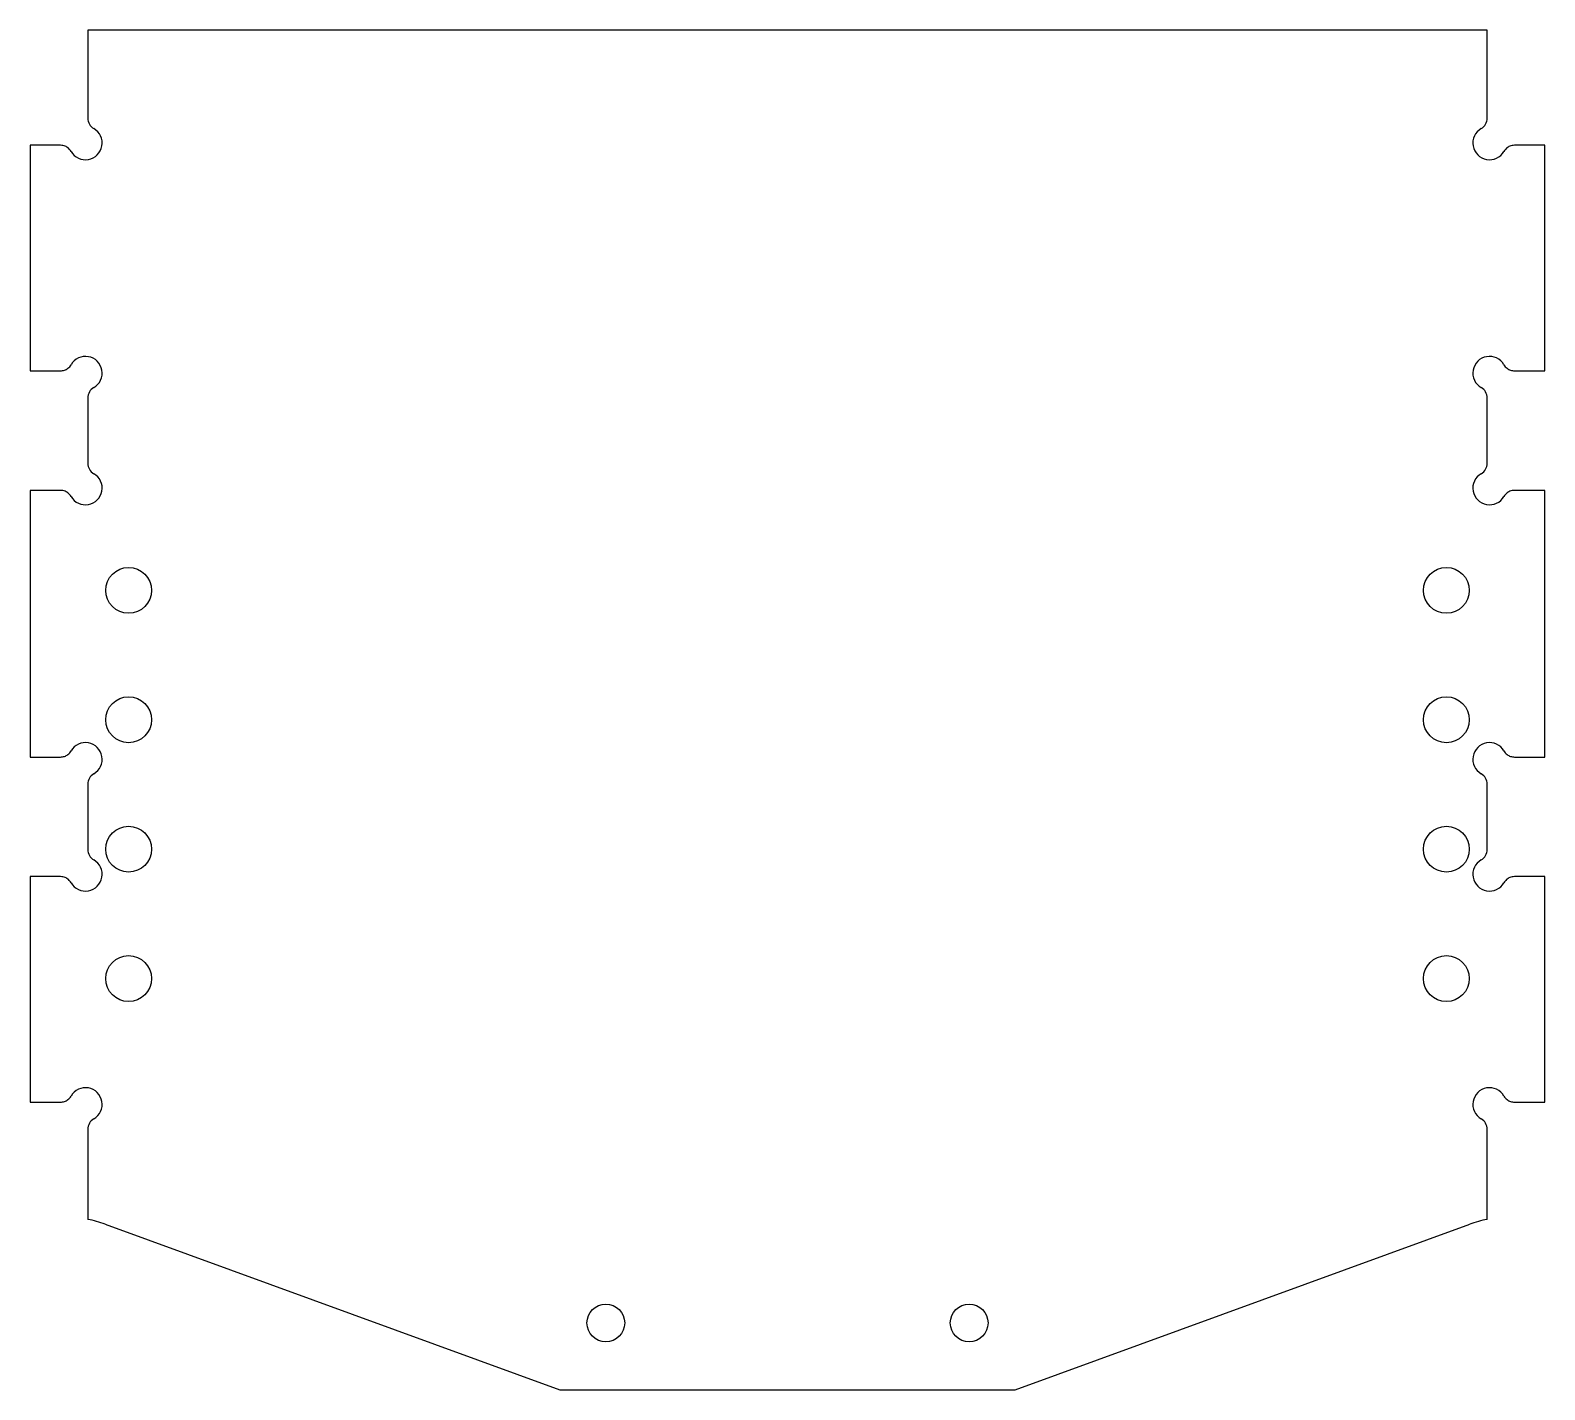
# Model space of a CAD drawing. Header units: inches. Extents: x -4.3 to 2.28, y -0.99 to 4.92.
import ezdxf

# ---------------------------------------------------------------- set-up
doc = ezdxf.new("R2010")
doc.units = ezdxf.units.IN
doc.layers.get('0').update_dxf_attribs({"linetype": 'CONTINUOUS'})

msp = doc.modelspace()

# ---------------------------------------------------------------- linework, layer by layer
for p, q in [((-4.0513, 4.9188), (-4.0513, 4.5371)), ((2.0337, 4.9188), (-4.0513, 4.9188)), ((2.0337, 4.5371), (2.0337, 4.9188)), ((-4.1696, 4.4188), (-4.3013, 4.4188)), ((-4.3013, 4.4188), (-4.3013, 3.4388)), ((2.2837, 4.4188), (2.1519, 4.4188)), ((2.2837, 3.4388), (2.2837, 4.4188)), ((-4.3013, 3.4388), (-4.1696, 3.4388)), ((2.1519, 3.4388), (2.2837, 3.4388)), ((-4.0513, 3.3206), (-4.0513, 3.0371)), ((2.0337, 3.0371), (2.0337, 3.3206)), ((-4.1696, 2.9188), (-4.3013, 2.9188)), ((-4.3013, 2.9188), (-4.3013, 1.76)), ((2.2837, 2.9188), (2.1519, 2.9188)), ((2.2837, 1.76), (2.2837, 2.9188)), ((-4.3013, 1.76), (-4.1696, 1.76)), ((2.1519, 1.76), (2.2837, 1.76)), ((-4.0513, 1.6417), (-4.0513, 1.3583)), ((2.0337, 1.3583), (2.0337, 1.6417)), ((-4.1696, 1.24), (-4.3013, 1.24)), ((-4.3013, 1.24), (-4.3013, 0.26)), ((2.2837, 1.24), (2.1519, 1.24)), ((2.2837, 0.26), (2.2837, 1.24)), ((-4.3013, 0.26), (-4.1696, 0.26)), ((2.1519, 0.26), (2.2837, 0.26)), ((-4.0513, 0.1417), (-4.0513, -0.2495)), ((2.0337, -0.2495), (2.0337, 0.1417)), ((-3.9751, -0.2707), (-1.9982, -0.99)), ((-0.0194, -0.99), (1.9574, -0.2707)), ((-1.9982, -0.99), (-0.0194, -0.99))]:
    msp.add_line(p, q)
for centre, radius in [((-3.8738, 2.4844), 0.0997), ((1.8562, 2.4844), 0.0997), ((-3.8738, 1.9219), 0.0997), ((1.8562, 1.9219), 0.0997), ((-3.8738, 1.3594), 0.0997), ((1.8562, 1.3594), 0.0997), ((-3.8738, 0.7969), 0.0997), ((1.8562, 0.7969), 0.0997), ((-1.7988, -0.7), 0.082), ((-0.2188, -0.7), 0.082)]:
    msp.add_circle(centre, radius)
for centre, radius, start, end in [((-4.0613, 4.4288), 0.0725, -150, 60), ((-3.9988, 4.5371), 0.0525, 180, 240), ((2.0437, 4.4288), 0.0725, 120, 330), ((1.9812, 4.5371), 0.0525, 300, 360), ((-4.0613, 3.4288), 0.0725, -60, 150), ((2.0437, 3.4288), 0.0725, 30, 240), ((-3.9988, 3.3206), 0.0525, 120, 180), ((1.9812, 3.3206), 0.0525, 0, 60), ((-3.9988, 3.0371), 0.0525, 180, 240), ((1.9812, 3.0371), 0.0525, 300, 360), ((-4.0613, 2.9288), 0.0725, -150, 60), ((2.0437, 2.9288), 0.0725, 120, 330), ((-4.0613, 1.75), 0.0725, -60, 150), ((2.0437, 1.75), 0.0725, 30, 240), ((-3.9988, 1.6417), 0.0525, 120, 180), ((1.9812, 1.6417), 0.0525, 0, 60), ((-3.9988, 1.3583), 0.0525, 180, 240), ((1.9812, 1.3583), 0.0525, 300, 360), ((-4.0613, 1.25), 0.0725, -150, 60), ((2.0437, 1.25), 0.0725, 120, 330), ((-4.0613, 0.25), 0.0725, -60, 150), ((2.0437, 0.25), 0.0725, 30, 240), ((-3.9988, 0.1417), 0.0525, 120, 180), ((1.9812, 0.1417), 0.0525, 0, 60), ((-4.1495, -0.75), 0.51, 70.00638, 78.90589), ((2.1318, -0.75), 0.51, 101.09411, 109.99362)]:
    msp.add_arc(centre, radius, start, end)
for points, knots in [([(-4.1241, 4.3926), (-4.127, 4.3975), (-4.1307, 4.402), (-4.135, 4.4058), (-4.1394, 4.4096), (-4.1443, 4.4127), (-4.1496, 4.4149), (-4.156, 4.4175), (-4.1627, 4.4188), (-4.1696, 4.4188)], [-0.166672, -0.166672, -0.166672, -0.166672, -0.1143434, -0.1143434, -0.1143434, -0.0620148, -0.0620148, -0.0620148, 0, 0, 0, 0]), ([(2.1519, 4.4188), (2.1451, 4.4188), (2.1383, 4.4175), (2.132, 4.4149), (2.1267, 4.4127), (2.1217, 4.4096), (2.1174, 4.4058), (2.113, 4.402), (2.1093, 4.3975), (2.1065, 4.3926)], [0, 0, 0, 0, 0.0620148, 0.0620148, 0.0620148, 0.1143434, 0.1143434, 0.1143434, 0.166672, 0.166672, 0.166672, 0.166672]), ([(-4.1696, 3.4388), (-4.1638, 3.4388), (-4.1581, 3.4398), (-4.1526, 3.4416), (-4.1472, 3.4435), (-4.142, 3.4462), (-4.1375, 3.4498), (-4.1321, 3.4539), (-4.1275, 3.4591), (-4.1241, 3.4651)], [-0.166672, -0.166672, -0.166672, -0.166672, -0.1143434, -0.1143434, -0.1143434, -0.0620148, -0.0620148, -0.0620148, 0, 0, 0, 0]), ([(2.1065, 3.4651), (2.1099, 3.4591), (2.1144, 3.4539), (2.1198, 3.4498), (2.1244, 3.4462), (2.1295, 3.4435), (2.135, 3.4416), (2.1404, 3.4398), (2.1462, 3.4388), (2.1519, 3.4388)], [0, 0, 0, 0, 0.0620148, 0.0620148, 0.0620148, 0.1143434, 0.1143434, 0.1143434, 0.166672, 0.166672, 0.166672, 0.166672]), ([(-4.1241, 2.8926), (-4.127, 2.8975), (-4.1307, 2.902), (-4.135, 2.9058), (-4.1394, 2.9096), (-4.1443, 2.9127), (-4.1496, 2.9149), (-4.156, 2.9175), (-4.1627, 2.9188), (-4.1696, 2.9188)], [-0.166672, -0.166672, -0.166672, -0.166672, -0.1143434, -0.1143434, -0.1143434, -0.0620148, -0.0620148, -0.0620148, 0, 0, 0, 0]), ([(2.1519, 2.9188), (2.1451, 2.9188), (2.1383, 2.9175), (2.132, 2.9149), (2.1267, 2.9127), (2.1217, 2.9096), (2.1174, 2.9058), (2.113, 2.902), (2.1093, 2.8975), (2.1065, 2.8926)], [0, 0, 0, 0, 0.0620148, 0.0620148, 0.0620148, 0.1143434, 0.1143434, 0.1143434, 0.166672, 0.166672, 0.166672, 0.166672]), ([(-4.1696, 1.76), (-4.1638, 1.76), (-4.1581, 1.761), (-4.1526, 1.7628), (-4.1472, 1.7647), (-4.142, 1.7674), (-4.1375, 1.771), (-4.1321, 1.7751), (-4.1275, 1.7803), (-4.1241, 1.7862)], [-0.166672, -0.166672, -0.166672, -0.166672, -0.1143434, -0.1143434, -0.1143434, -0.0620148, -0.0620148, -0.0620148, 0, 0, 0, 0]), ([(2.1065, 1.7862), (2.1099, 1.7803), (2.1144, 1.7751), (2.1198, 1.771), (2.1244, 1.7674), (2.1295, 1.7647), (2.135, 1.7628), (2.1404, 1.761), (2.1462, 1.76), (2.1519, 1.76)], [0, 0, 0, 0, 0.0620148, 0.0620148, 0.0620148, 0.1143434, 0.1143434, 0.1143434, 0.166672, 0.166672, 0.166672, 0.166672]), ([(-4.1241, 1.2137), (-4.127, 1.2187), (-4.1307, 1.2232), (-4.135, 1.227), (-4.1394, 1.2308), (-4.1443, 1.2339), (-4.1496, 1.2361), (-4.156, 1.2387), (-4.1627, 1.24), (-4.1696, 1.24)], [-0.166672, -0.166672, -0.166672, -0.166672, -0.1143434, -0.1143434, -0.1143434, -0.0620148, -0.0620148, -0.0620148, 0, 0, 0, 0]), ([(2.1519, 1.24), (2.1451, 1.24), (2.1383, 1.2387), (2.132, 1.2361), (2.1267, 1.2339), (2.1217, 1.2308), (2.1174, 1.227), (2.113, 1.2232), (2.1093, 1.2187), (2.1065, 1.2137)], [0, 0, 0, 0, 0.0620148, 0.0620148, 0.0620148, 0.1143434, 0.1143434, 0.1143434, 0.166672, 0.166672, 0.166672, 0.166672]), ([(-4.1696, 0.26), (-4.1638, 0.26), (-4.1581, 0.261), (-4.1526, 0.2628), (-4.1472, 0.2647), (-4.142, 0.2674), (-4.1375, 0.271), (-4.1321, 0.2751), (-4.1275, 0.2803), (-4.1241, 0.2862)], [-0.166672, -0.166672, -0.166672, -0.166672, -0.1143434, -0.1143434, -0.1143434, -0.0620148, -0.0620148, -0.0620148, 0, 0, 0, 0]), ([(2.1065, 0.2862), (2.1099, 0.2803), (2.1144, 0.2751), (2.1198, 0.271), (2.1244, 0.2674), (2.1295, 0.2647), (2.135, 0.2628), (2.1404, 0.261), (2.1462, 0.26), (2.1519, 0.26)], [0, 0, 0, 0, 0.0620148, 0.0620148, 0.0620148, 0.1143434, 0.1143434, 0.1143434, 0.166672, 0.166672, 0.166672, 0.166672])]:
    msp.add_open_spline(points, degree=3, knots=knots)

doc.saveas('drawing.dxf')
